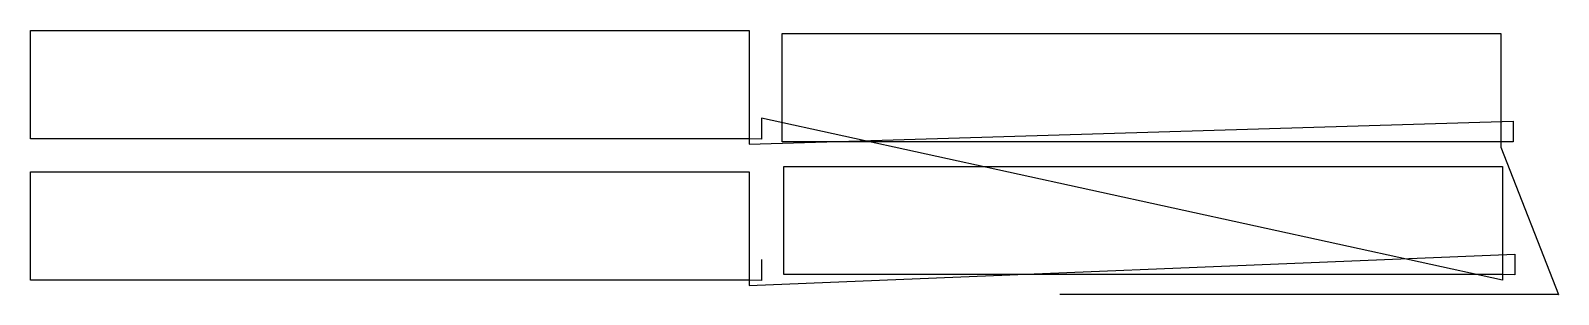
# Model space of a CAD drawing. Header units: metres. Extents: x 20 to 4124, y 1713 to 2420.
import ezdxf

# ---------------------------------------------------------------- set-up
doc = ezdxf.new("R2010")
doc.units = ezdxf.units.M

msp = doc.modelspace()

# ---------------------------------------------------------------- linework, layer by layer
at = {"layer": 'TOOL_0'}
for p, q in [((20.261, 2130.069), (20.261, 2420.069)), ((20.261, 2420.069), (1950.261, 2420.069)), ((1950.261, 2420.069), (1950.261, 2130.069)), ((2039.273, 2122.129), (2039.273, 2412.129)), ((2039.273, 2412.129), (3969.273, 2412.129)), ((3969.273, 2412.129), (3969.273, 2122.129)), ((1950.261, 2115.314), (4002.676, 2177.05)), ((3973.747, 1751.081), (1983.664, 2184.99)), ((1983.664, 2184.99), (1983.664, 2129.249)), ((4002.676, 2177.05), (4002.676, 2121.309)), ((1950.261, 2130.069), (20.261, 2130.069)), ((1983.664, 2129.249), (1950.261, 2130.069)), ((1950.261, 2130.069), (1950.261, 2115.314)), ((3969.273, 2122.129), (2039.273, 2122.129)), ((4002.676, 2121.309), (3969.273, 2122.129)), ((3969.273, 2122.129), (3969.273, 2107.374)), ((3969.273, 2107.374), (4124.348, 1712.534)), ((2043.747, 1765.836), (2043.747, 2055.836)), ((2043.747, 2055.836), (3973.747, 2055.836)), ((3973.747, 2055.836), (3973.747, 1765.836)), ((20.26, 1750.997), (20.26, 2040.997)), ((20.26, 2040.997), (1950.26, 2040.997)), ((1950.26, 2040.997), (1950.26, 1750.997)), ((1950.26, 1736.242), (4007.15, 1820.757)), ((1983.663, 1805.918), (1983.663, 1750.177)), ((4007.15, 1820.757), (4007.15, 1765.016)), ((3973.747, 1765.836), (2043.747, 1765.836)), ((4007.15, 1765.016), (3973.747, 1765.836)), ((3973.747, 1765.836), (3973.747, 1751.081)), ((1950.26, 1750.997), (20.26, 1750.997)), ((1983.663, 1750.177), (1950.26, 1750.997)), ((1950.26, 1750.997), (1950.26, 1736.242)), ((2785.997, 1712.534), (2784.997, 1712.534)), ((4123.348, 1712.534), (2785.997, 1712.534)), ((4124.348, 1712.534), (4123.348, 1712.534)), ((4123.348, 1712.534), (4124.348, 1712.534)), ((4124.348, 1712.534), (4123.348, 1712.534))]:
    msp.add_line(p, q, dxfattribs=at)

doc.saveas('drawing.dxf')
